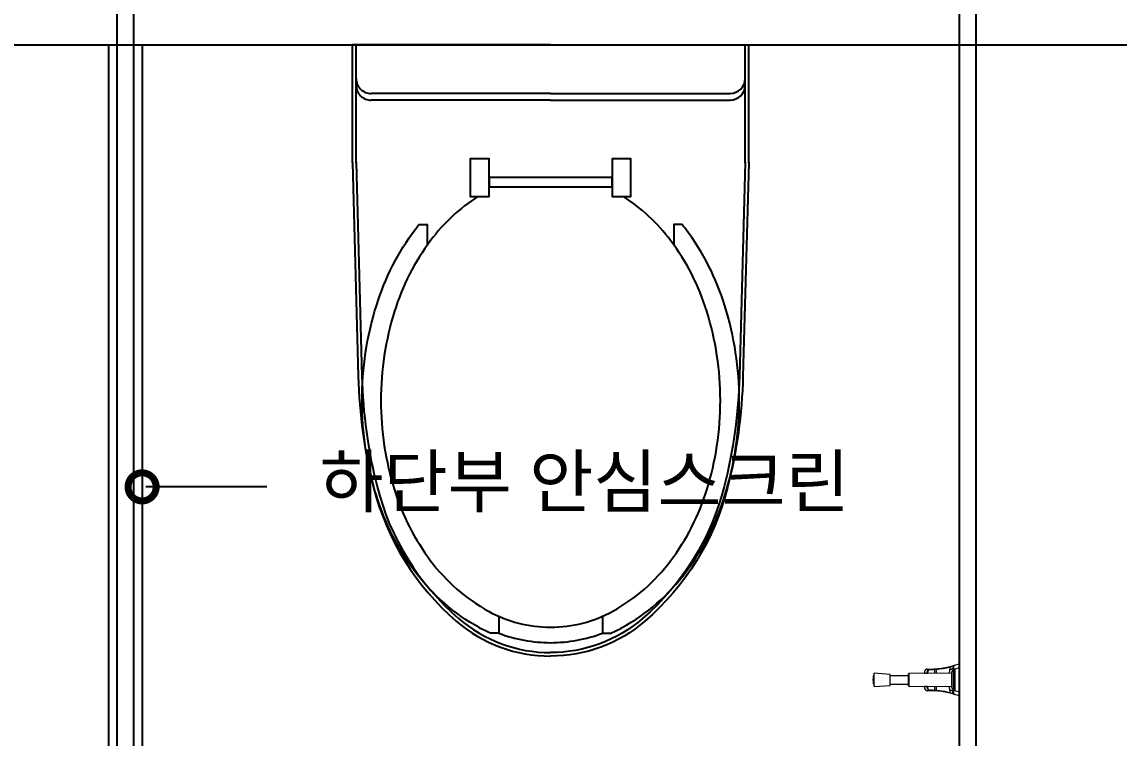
# Model space of a CAD drawing. Extents: x -255 to 8105, y -176 to 5714.
# Drawn here: x 3160 to 3811, y 3189 to 3614 of the extents above; entities that cross this region are included whole.
import ezdxf
from ezdxf.enums import TextEntityAlignment as Align

# ---------------------------------------------------------------- set-up
doc = ezdxf.new("R2010")
doc.units = 0
doc.header["$LTSCALE"] = 30
doc.layers.get('0').update_dxf_attribs({"linetype": 'CONTINUOUS'})
for name, color, linetype in [('0_toilet', 6, 'CONTINUOUS'), ('HAT', 8, 'CONTINUOUS'), ('문자', 3, 'CONTINUOUS'), ('부자재', 4, 'CONTINUOUS'), ('옷걸이', 4, 'CONTINUOUS'), ('치수', 1, 'CONTINUOUS'), ('해치', 8, 'CONTINUOUS')]:
    doc.layers.add(name, color=color, linetype=linetype)
doc.styles.add('돋움', font='malgun.ttf')

# ---------------------------------------------------------------- blocks, each defined once
blk = doc.blocks.new('A$C10E41893')
at = {"layer": '부자재'}
for p, q in [((6.5, 0), (6.5, 196)), ((123.3, 196), (6.5, 196)), ((123.3, 192.5), (6.5, 192.5)), ((54.8, 0), (54.8, 177.5)), ((61.4, 0), (61.4, 177.5)), ((6.5, 0), (6.5, -196)), ((54.8, 0), (54.8, -177.5)), ((61.4, 0), (61.4, -177.5)), ((123.3, -192.5), (6.5, -192.5)), ((123.3, -196), (6.5, -196))]:
    blk.add_line(p, q, dxfattribs=at)
for points in [[(122.7, 196, -0.012538), (123.3, 196), (334.6, 190.3, -0.055395), (444.7, 175.1, -0.154276), (576.9, 93.3, -0.179504), (611.5, 0, -0.179504)], [(122.8, 192.5, -0.012538), (123.2, 192.5), (334.5, 186.8, -0.055395), (443.8, 171.7, -0.154276), (574.3, 91, -0.179504), (608, 0, -0.179504)], [(572, 51.4), (588.8, 51.4), (588.8, 59.6, 0.021185), (583.3, 70.7, 0.106084), (528.4, 133.7, 0.085733), (452.6, 172.4, 0.075373), (358.7, 186.6, 0.075373), (264.8, 172.4, 0.085733), (189, 133.7, 0.007337), (184.4, 130.1), (184.4, 122), (204.7, 122)], [(156.7, -72, 0.089162), (200.2, -118.7, 0.085733), (270.3, -154.5, 0.075373), (358.7, -167.9, 0.075373), (447.1, -154.5, 0.085733), (517.2, -118.7, 0.106084), (567, -61.6, 0.126931), (582.8, 0, 0.126931), (567, 61.6, 0.106084), (517.2, 118.7, 0.085733), (447.1, 154.5, 0.075373), (358.7, 167.9, 0.075373), (270.3, 154.5, 0.085733), (200.2, 118.7, 0.089162), (156.7, 72)], [(588.8, -51.4, 0.090214), (598.2, 0, 0.090214), (588.8, 51.4, 0.106084)], [(122.7, -196, 0.012538), (123.3, -196), (334.6, -190.3, 0.055395), (444.7, -175.1, 0.154276), (576.9, -93.3, 0.179504), (611.5, 0, 0.179504)], [(122.8, -192.5, 0.012538), (123.2, -192.5), (334.5, -186.8, 0.055395), (443.8, -171.7, 0.154276), (574.3, -91, 0.179504), (608, 0, 0.179504)], [(572, -51.4), (588.8, -51.4), (588.8, -59.6, -0.021185), (583.3, -70.7, -0.106084), (528.4, -133.7, -0.085733), (452.6, -172.4, -0.075373), (358.7, -186.6, -0.075373), (264.8, -172.4, -0.085733), (189, -133.7, -0.007337), (184.4, -130.1), (184.4, -122), (204.7, -122)]]:
    blk.add_lwpolyline(points, format="xyb", dxfattribs=at)
blk.add_lwpolyline([(138, -60.8), (119.3, -60.8), (119.3, -79.5), (156.7, -79.5), (156.7, -60.8), (138, -60.8), (147.3, -60.8), (147.3, 60.8), (138, 60.8), (156.7, 60.8), (156.7, 79.5), (119.3, 79.5), (119.3, 60.8), (138, 60.8), (138, -60.8), (119.3, -60.8)], dxfattribs=at)
for centre, start, end in [((39.8, 177.5), 0, 90), ((46.4, 177.5), 0, 90), ((39.8, -177.5), 270, 0), ((46.4, -177.5), 270, 0)]:
    blk.add_arc(centre, 15, start, end, dxfattribs=at)
blk = doc.blocks.new('_DOTSMALL')
at = {"color": 0, "linetype": 'ByBlock', "const_width": 0.5}
blk.add_lwpolyline([(-0.0625, 0, 1), (0.0625, 0, 1)], format="xyb", close=True, dxfattribs=at)
blk = doc.blocks.new('A$C63EC304E')
at = {"layer": '치수', "color": 1, "xscale": 2.5, "yscale": 2.5, "zscale": 2.5, "rotation": 234.3098741996962}
blk.add_blockref('_DOTSMALL', (0.312, 0.312), dxfattribs=at)
blk = doc.blocks.new('A$C2BC9653E')
at = {"layer": '치수', "xscale": 0.3333333333333333, "yscale": 0.3333333333333333, "zscale": 0.3333333333333333}
blk.add_blockref('A$C63EC304E', (0, 0), dxfattribs=at)
blk = doc.blocks.new('A$C7FC71301')
at = {"layer": '치수', "rotation": 180}
blk.add_blockref('A$C2BC9653E', (0.208, 0.208), dxfattribs=at)
blk = doc.blocks.new('A$C4A20372B')
at = {"layer": '치수'}
blk.add_blockref('A$C7FC71301', (0, 0), dxfattribs=at)
blk = doc.blocks.new('A$C566469F5')
at = {"layer": '치수'}
blk.add_blockref('A$C4A20372B', (0, 0), dxfattribs=at)
blk = doc.blocks.new('A$C7E317CD4')
at = {"layer": '해치', "xscale": 2, "yscale": 2, "zscale": 2}
blk.add_blockref('A$C566469F5', (0, 0), dxfattribs=at)
blk = doc.blocks.new('A$C601D7F27')
at = {"layer": '치수'}
blk.add_blockref('A$C7E317CD4', (0, 0), dxfattribs=at)
blk = doc.blocks.new('A$C38802C08')
at = {"layer": '치수'}
blk.add_blockref('A$C601D7F27', (0, 0), dxfattribs=at)
blk = doc.blocks.new('UNI-09', base_point=(27634, 239))
blk.add_line((30355.37, 3839.82), (31855.37, 3839.82))
at = {"color": 2}
for p, q in [((30845.37, 3839.82), (30845.37, 3214.82)), ((30865.37, 3839.82), (30865.37, 3214.82))]:
    blk.add_line(p, q, dxfattribs=at)
at = {"layer": '0_toilet'}
for p, q in [((30850.37, 3939.82), (30850.37, 3214.82)), ((30860.37, 3939.82), (30860.37, 3214.82)), ((31350.32, 3939.82), (31350.32, 3214.82)), ((31360.42, 3214.81), (31360.42, 3939.81))]:
    blk.add_line(p, q, dxfattribs=at)
at = {"layer": '옷걸이', "lineweight": 15}
for p, q in [((31347.74, 3471.37), (31347.75, 3471.37)), ((31347.75, 3471.37), (31350.32, 3472.21)), ((31347.75, 3471.37), (31347.75, 3471.37)), ((31350.32, 3472.21), (31350.32, 3469.84)), ((31309.47, 3465.96), (31299.97, 3466.71)), ((31299.97, 3458.71), (31299.97, 3466.71)), ((31309.47, 3459.46), (31309.47, 3465.96)), ((31320.32, 3465.21), (31309.47, 3465.21)), ((31320.32, 3462.71), (31320.32, 3466.21)), ((31345.82, 3466.68), (31320.57, 3466.46)), ((31320.57, 3466.46), (31320.57, 3458.96)), ((31329.69, 3466.64), (31329.69, 3466.54)), ((31329.69, 3466.64), (31329.78, 3466.64)), ((31329.78, 3466.64), (31329.78, 3466.54)), ((31331.31, 3466.63), (31331.66, 3466.63)), ((31331.31, 3466.56), (31331.31, 3466.63)), ((31331.66, 3466.63), (31331.66, 3466.56)), ((31336.02, 3466.6), (31336.02, 3468.98)), ((31336.79, 3469.05), (31336.79, 3466.6)), ((31344.89, 3468.97), (31345.45, 3469.03)), ((31344.91, 3470.41), (31344.91, 3468.97)), ((31344.93, 3470.41), (31344.93, 3468.97)), ((31345.82, 3467.49), (31345.82, 3457.94)), ((31346.99, 3470.49), (31346.95, 3470.38)), ((31346.99, 3470.54), (31346.96, 3470.45)), ((31347.06, 3470.42), (31347.06, 3470.42)), ((31347.06, 3470.42), (31347.06, 3455.01)), ((31347.08, 3456.43), (31347.08, 3469)), ((31347.77, 3469), (31347.08, 3469)), ((31350.32, 3469.84), (31347.77, 3469)), ((31347.77, 3469), (31347.77, 3456.43)), ((31350.32, 3469.84), (31350.32, 3455.59)), ((31299.97, 3458.71), (31309.47, 3459.46)), ((31309.47, 3460.21), (31320.32, 3460.21)), ((31320.32, 3459.21), (31320.32, 3462.71)), ((31320.57, 3458.96), (31345.82, 3458.74)), ((31329.69, 3458.89), (31329.69, 3458.78)), ((31329.69, 3458.78), (31329.78, 3458.78)), ((31329.78, 3458.88), (31329.78, 3458.78)), ((31331.31, 3458.8), (31331.31, 3458.87)), ((31331.31, 3458.8), (31331.66, 3458.8)), ((31331.66, 3458.87), (31331.66, 3458.8)), ((31336.02, 3456.45), (31336.02, 3458.83)), ((31336.79, 3458.82), (31336.79, 3456.38)), ((31345.47, 3456.39), (31344.89, 3456.46)), ((31344.91, 3456.46), (31344.91, 3455.02)), ((31344.93, 3456.45), (31344.93, 3455.02)), ((31346.95, 3455.04), (31346.99, 3454.93)), ((31347.06, 3455.01), (31347.06, 3455.01)), ((31347.77, 3456.43), (31347.08, 3456.43)), ((31347.75, 3454.06), (31347.74, 3454.06)), ((31350.32, 3453.21), (31347.75, 3454.06)), ((31347.75, 3454.06), (31347.75, 3454.06)), ((31347.77, 3456.43), (31350.32, 3455.59)), ((31350.32, 3455.59), (31350.32, 3453.21))]:
    blk.add_line(p, q, dxfattribs=at)
at = {"layer": '옷걸이', "lineweight": 15, "flags": 128}
for points in [[(31331.4, 3469.14), (31331.39, 3469.14), (31331.16, 3469.12), (31330.94, 3469.06), (31330.72, 3468.95), (31330.52, 3468.8), (31330.33, 3468.62), (31330.17, 3468.39), (31330.02, 3468.14), (31329.9, 3467.86), (31329.8, 3467.55), (31329.73, 3467.23), (31329.69, 3466.9), (31329.69, 3466.64)], [(31331.41, 3469.14), (31331.14, 3469.11), (31330.87, 3469.01), (31330.63, 3468.85), (31330.4, 3468.62), (31330.2, 3468.33), (31330.03, 3468), (31329.91, 3467.63), (31329.82, 3467.23), (31329.78, 3466.73), (31329.78, 3466.64)], [(31331.31, 3466.63), (31331.33, 3467.05), (31331.4, 3467.46), (31331.51, 3467.84), (31331.66, 3468.19), (31331.84, 3468.5), (31332.06, 3468.75), (31332.3, 3468.94), (31332.56, 3469.07), (31332.91, 3469.13)], [(31333.1, 3468.88), (31332.79, 3468.83), (31332.56, 3468.71), (31332.34, 3468.54), (31332.14, 3468.31), (31331.98, 3468.04), (31331.84, 3467.72), (31331.74, 3467.38), (31331.68, 3467.01), (31331.66, 3466.63)], [(31336.77, 3469.3), (31336.77, 3469.29), (31336.77, 3469.28), (31336.77, 3469.26), (31336.77, 3469.23), (31336.77, 3469.19), (31336.78, 3469.15), (31336.78, 3469.1), (31336.79, 3469.05)], [(31344.61, 3468.54), (31344.54, 3466.96), (31344.53, 3466.67)], [(31346.86, 3468.46), (31346.9, 3468.74), (31346.94, 3468.92), (31346.97, 3468.93), (31347, 3468.76), (31347.02, 3468.43), (31347.03, 3467.96)], [(31346.96, 3470.45), (31346.96, 3470.43), (31346.95, 3470.38)], [(31347.06, 3470.42), (31347.03, 3470.41), (31346.95, 3470.38)], [(31329.69, 3458.78), (31329.69, 3458.73), (31329.71, 3458.4), (31329.76, 3458.07), (31329.83, 3457.76), (31329.94, 3457.46), (31330.07, 3457.18), (31330.23, 3456.94), (31330.41, 3456.72), (31330.62, 3456.55), (31330.83, 3456.42), (31331.06, 3456.33), (31331.3, 3456.29), (31331.33, 3456.29)], [(31329.78, 3458.78), (31329.8, 3458.37), (31329.87, 3457.96), (31329.98, 3457.57), (31330.13, 3457.22), (31330.32, 3456.92), (31330.53, 3456.66), (31330.77, 3456.47), (31331.03, 3456.35), (31331.35, 3456.29), (31331.41, 3456.28)], [(31332.91, 3456.3), (31332.64, 3456.33), (31332.37, 3456.44), (31332.13, 3456.61), (31331.9, 3456.85), (31331.71, 3457.14), (31331.55, 3457.48), (31331.42, 3457.86), (31331.34, 3458.26), (31331.31, 3458.8)], [(31331.66, 3458.8), (31331.69, 3458.31), (31331.77, 3457.95), (31331.88, 3457.61), (31332.02, 3457.31), (31332.2, 3457.05), (31332.4, 3456.83), (31332.62, 3456.68), (31332.86, 3456.58), (31333.1, 3456.55)], [(31344.53, 3458.76), (31344.55, 3458.15), (31344.61, 3456.89)], [(31336.77, 3456.13), (31336.77, 3456.13), (31336.77, 3456.15), (31336.77, 3456.17), (31336.77, 3456.2), (31336.77, 3456.24), (31336.78, 3456.28), (31336.78, 3456.33), (31336.79, 3456.38)], [(31344.92, 3455.02), (31344.92, 3455.02), (31344.93, 3455.02)], [(31345.12, 3454.78), (31345.11, 3454.78), (31345.11, 3454.78)], [(31347.03, 3457.22), (31347.01, 3456.81), (31346.98, 3456.56), (31346.95, 3456.48), (31346.92, 3456.58), (31346.87, 3456.86), (31346.86, 3456.98)], [(31346.95, 3455.04), (31347.03, 3455.02), (31347.06, 3455.01)], [(31346.96, 3454.98), (31346.96, 3455), (31346.95, 3455.04)], [(31346.96, 3454.98), (31346.98, 3454.92), (31346.99, 3454.88)]]:
    blk.add_lwpolyline(points, dxfattribs=at)
at = {"layer": '옷걸이', "lineweight": 15}
for centre, radius, start, end in [((31332.82, 3520.88), 51.71, 283.74931, 286.75644), ((31348.13, 3470.27), 1.16, 109.29372, 169.39421), ((31348.06, 3470.42), 1, 108.19187, 180.00628), ((31310.26, 3462.71), 11.04, 158.76069, 201.23931), ((31320.57, 3466.21), 0.25, 90.5, 180), ((31330.94, 3521.9), 55.27, 268.79267, 270.38109), ((31332.55, 3521.9), 52.77, 268.76311, 270.39042), ((31332.55, 3521.9), 52.77, 270.39042, 273.54893), ((31332.87, 3468.91), 0.227, 353.60797, 81.79126), ((31332.74, 3521.9), 53.02, 270.39042, 273.54893), ((31332.55, 3521.89), 52.76, 273.54888, 274.58645), ((31335.79, 3469), 0.23, 354.81124, 84.54256), ((31333.39, 3502.96), 34.08, 274.43326, 275.72635), ((31332.55, 3521.9), 52.77, 274.5864, 283.76829), ((31332.55, 3521.9), 53.02, 274.5864, 283.49029), ((31345, 3468.61), 0.4, 122.00917, 187.80826), ((31344.87, 3468.58), 0.271, 148.63439, 187.60531), ((31344.78, 3470.96), 2.24, 266.39085, 345.18943), ((31344.89, 3468.72), 0.248, 90.27695, 180.4119), ((31345.16, 3470.4), 0.25, 103.76166, 179.45314), ((31332.76, 3520.09), 51.15, 283.75841, 286.46904), ((31345.18, 3470.41), 0.247, 104.08418, 180.74148), ((31345.19, 3470.82), 1.8, 276.78644, 348.2605), ((31345.49, 3468.89), 1.44, 283.11861, 345.96551), ((30945.94, 3462.84), 401.13, 359.19679, 0.73159), ((31320.57, 3459.21), 0.25, 180, 269.5), ((31330.94, 3403.53), 55.27, 89.61891, 91.20733), ((31332.55, 3403.53), 52.77, 89.60958, 91.23689), ((31332.87, 3456.52), 0.227, 278.20874, 6.39203), ((31332.55, 3403.53), 52.77, 86.45107, 89.60958), ((31332.74, 3403.53), 53.02, 86.45107, 89.60958), ((31335.79, 3456.42), 0.23, 275.45744, 5.18876), ((31332.55, 3403.53), 52.77, 85.41362, 86.45105), ((31333.39, 3422.47), 34.07, 84.27357, 85.56682), ((31332.55, 3403.53), 52.77, 76.23171, 85.4136), ((31332.55, 3403.53), 53.02, 76.50971, 85.4136), ((31344.97, 3456.81), 0.376, 169.93932, 240.54556), ((31344.91, 3456.86), 0.307, 174.77864, 208.98165), ((31344.78, 3454.47), 2.24, 14.82654, 93.59318), ((31344.89, 3456.71), 0.248, 179.5881, 269.72305), ((31345.16, 3455.02), 0.25, 180.27283, 256.23947), ((31345.18, 3455.02), 0.247, 179.25852, 255.91582), ((31332.72, 3405.17), 51.33, 73.52264, 76.23766), ((31332.89, 3404.78), 51.47, 73.23764, 76.25768), ((31345.19, 3454.6), 1.81, 12.06066, 82.51429), ((31345.49, 3456.55), 1.43, 14.10574, 76.92454), ((31348.13, 3455.16), 1.17, 191.39698, 250.6752), ((31348.06, 3455.01), 1, 179.99372, 251.80813)]:
    blk.add_arc(centre, radius, start, end, dxfattribs=at)
at = {"layer": '치수'}
blk.add_line((30939.49, 3577.26), (30867.54, 3577.25), dxfattribs=at)
at = {"layer": 'HAT', "xscale": 0.6000000000003638, "yscale": 0.6000000000003638, "zscale": 0.6000000000003638, "rotation": 270}
blk.add_blockref('A$C10E41893', (31107.89, 3843.72), dxfattribs=at)
at = {"layer": '해치', "xscale": -20, "yscale": 20, "zscale": 20}
blk.add_blockref('A$C38802C08', (30869.54, 3573.14), dxfattribs=at)
at = {"layer": '문자', "style": '돋움'}
blk.add_text('하단부 안심스크린', height=30.337, dxfattribs=at).set_placement((31128.09, 3580.82), align=Align.MIDDLE)

msp = doc.modelspace()

# ---------------------------------------------------------------- block references
msp.add_blockref('UNI-09', (0, 0))

doc.saveas('drawing.dxf')
